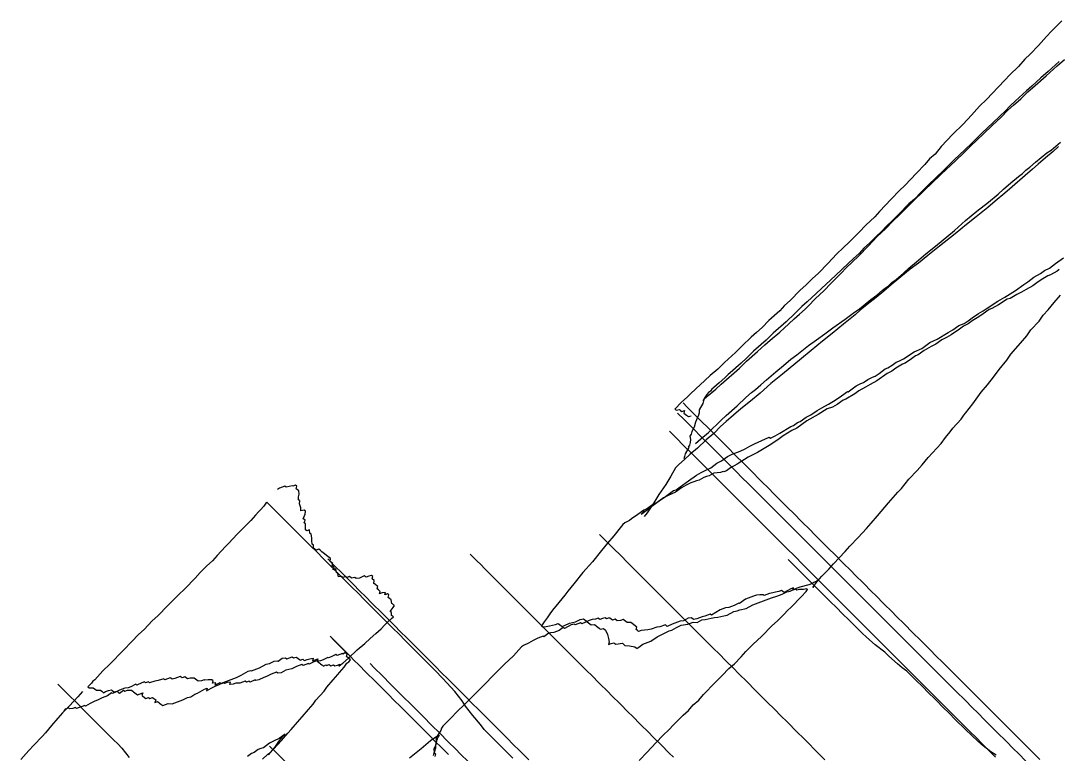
# Model space of a CAD drawing. Extents: x 432 to 1361, y 92 to 1023.
# Drawn here: x 589.9 to 892.2, y 710.7 to 924.5 of the extents above; entities that cross this region are included whole.
import ezdxf

# ---------------------------------------------------------------- set-up
doc = ezdxf.new("R2010")
doc.units = 0

msp = doc.modelspace()

# ---------------------------------------------------------------- linework, layer by layer
at = {"layer": '1', "color": 252}
for points in [[(893.26, 924.537, -548.703), (890.27, 921.527, -548.789), (888.869, 919.947, -549.529), (886.474, 917.366, -550.297), (884.078, 914.784, -551.066), (882.487, 913.352, -550.41), (880.683, 911.199, -551.861), (878.098, 908.766, -551.235), (876.699, 907.187, -551.976), (874.705, 905.18, -552.033), (871.312, 901.596, -552.828), (869.319, 899.588, -552.886), (866.922, 897.008, -553.655), (864.525, 894.425, -554.422), (861.536, 891.416, -554.51), (858.143, 887.832, -555.304), (856.338, 885.676, -556.754), (854.75, 884.247, -556.1), (853.349, 882.668, -556.839), (850.952, 880.086, -557.608), (847.558, 876.501, -558.402), (845.971, 875.07, -557.75), (843.574, 872.489, -558.518), (840.18, 868.904, -559.314), (838.78, 867.326, -560.054), (836.196, 864.892, -559.429), (834.203, 862.884, -559.486), (831.213, 859.876, -559.571), (829.623, 858.443, -558.916), (827.631, 856.436, -558.973), (825.235, 853.856, -559.741), (822.246, 850.846, -559.827), (820.657, 849.415, -559.172), (818.663, 847.409, -559.229), (817.075, 845.977, -558.575), (814.086, 842.968, -558.659), (812.497, 841.537, -558.005), (811.096, 839.959, -558.745), (807.92, 837.097, -557.437), (805.926, 835.091, -557.494), (804.337, 833.66, -556.84), (802.75, 832.229, -556.185), (800.164, 829.795, -555.559), (798.17, 827.788, -555.617), (794.993, 824.927, -554.308), (793.001, 822.921, -554.365), (790.82, 821.061, -553.029), (789.229, 819.63, -552.374), (786.644, 817.196, -551.748), (785.055, 815.765, -551.093), (784.059, 814.761, -551.121), (782.47, 813.329, -550.467), (780.477, 811.325, -550.524), (780.477, 811.325, -550.524), (780.477, 811.325, -550.524), (780.477, 811.325, -550.524), (780.477, 811.325, -550.524), (780.666, 811.175, -551.918), (780.855, 811.03, -553.312), (781.824, 811.16, -556.783), (782.2, 810.865, -559.57), (782.576, 810.571, -562.358), (783.358, 810.851, -564.435), (783.142, 810.128, -566.539), (783.518, 809.833, -569.329), (783.895, 809.537, -572.114), (784.46, 809.094, -576.295), (785.242, 809.375, -578.373), (785.242, 809.375, -578.373), (785.242, 809.375, -578.373), (785.242, 809.375, -578.373)], [(788.662, 813.829, -574.078), (788.662, 813.829, -574.078), (788.662, 813.829, -574.078), (788.662, 813.829, -574.078), (788.662, 813.829, -574.078), (790.251, 815.262, -574.732), (792.433, 817.12, -576.068), (794.021, 818.551, -576.722), (799.38, 823.273, -579.368), (801.373, 825.279, -579.312), (804.551, 828.141, -580.619), (806.732, 829.999, -581.956), (808.321, 831.431, -582.611), (811.095, 833.715, -584.63), (813.679, 836.151, -585.257), (815.268, 837.582, -585.911), (816.858, 839.013, -586.565), (818.446, 840.444, -587.221), (819.442, 841.446, -587.191), (821.437, 843.453, -587.133), (824.02, 845.887, -587.759), (826.012, 847.893, -587.702), (829.003, 850.904, -587.618), (830.403, 852.481, -586.877), (833.985, 855.918, -587.476), (836.973, 858.929, -587.39), (839.37, 861.51, -586.621), (841.956, 863.945, -587.248), (843.949, 865.951, -587.19), (845.942, 867.957, -587.134), (849.522, 871.394, -587.731), (853.508, 875.409, -587.617), (855.097, 876.839, -588.271), (858.086, 879.848, -588.186), (862.261, 883.712, -589.465), (864.846, 886.147, -590.091), (866.838, 888.153, -590.035), (868.428, 889.586, -590.69), (870.421, 891.591, -590.631), (873.004, 894.024, -591.257), (875.591, 896.459, -591.883), (877.584, 898.465, -591.827), (879.173, 899.896, -592.483), (881.354, 901.757, -593.819), (883.346, 903.761, -593.761), (885.527, 905.62, -595.098), (888.705, 908.483, -596.406), (891.882, 911.344, -597.714), (894.065, 913.204, -599.053)], [(892.502, 912.643, -594.9), (889.325, 909.78, -593.591), (887.144, 907.922, -592.255), (884.557, 905.488, -591.627), (882.97, 904.057, -590.975), (879.792, 901.195, -589.666), (878.203, 899.764, -589.011), (876.802, 898.185, -589.752), (875.214, 896.755, -589.096), (873.22, 894.748, -589.152), (871.632, 893.316, -588.499), (870.044, 891.886, -587.845), (867.054, 888.877, -587.93), (865.06, 886.87, -587.987), (861.883, 884.008, -586.678), (858.895, 881, -586.764), (854.316, 876.558, -586.195), (852.323, 874.552, -586.25), (850.33, 872.547, -586.308), (848.742, 871.115, -585.655), (845.753, 868.105, -585.739), (843.76, 866.098, -585.797), (842.172, 864.668, -585.143), (840.769, 863.089, -585.881), (839.18, 861.657, -585.228), (837.19, 859.652, -585.285), (835.601, 858.221, -584.632), (834.2, 856.642, -585.37), (832.61, 855.212, -584.716), (831.022, 853.781, -584.061), (827.441, 850.343, -583.464), (825.852, 848.912, -582.81), (823.266, 846.477, -582.185), (821.678, 845.047, -581.53), (819.093, 842.613, -580.905), (817.505, 841.182, -580.25), (815.511, 839.175, -580.307), (812.926, 836.742, -579.681), (809.155, 833.452, -577.69), (807.163, 831.445, -577.747), (803.393, 828.155, -575.756), (801.4, 826.149, -575.813), (799.81, 824.717, -575.157), (796.635, 821.856, -573.851), (796.042, 821.429, -573.167), (795.045, 820.426, -573.195), (793.457, 818.994, -572.542), (791.868, 817.562, -571.887), (791.274, 817.134, -571.204), (791.274, 817.134, -571.204), (790.872, 816.562, -571.917), (790.872, 816.562, -571.917), (790.872, 816.562, -571.917), (790.278, 816.131, -571.232), (789.874, 815.557, -571.943), (789.874, 815.557, -571.943), (789.066, 814.405, -573.367), (788.85, 813.683, -575.471), (788.634, 812.959, -577.576), (787.61, 811.084, -581.102), (787.584, 810.215, -584.603), (787.368, 809.493, -586.707), (786.535, 807.472, -591.63), (786.102, 806.026, -595.838), (785.482, 804.726, -598.654), (785.267, 804.004, -600.759), (784.863, 803.428, -601.471), (785.026, 802.411, -606.363), (784.997, 801.54, -609.862), (784.783, 800.818, -611.967), (784.379, 800.242, -612.678), (784.379, 800.242, -612.678), (784.379, 800.242, -612.678), (784.565, 800.094, -614.071), (783.542, 798.22, -617.598), (783.328, 797.497, -619.703), (783.111, 796.774, -621.809)], [(786.532, 801.23, -617.513), (788.12, 802.66, -618.169), (790.301, 804.519, -619.503), (793.883, 807.957, -620.101), (795.473, 809.388, -620.755), (798.651, 812.251, -622.064), (801.235, 814.684, -622.691), (802.824, 816.116, -623.344), (804.008, 816.97, -624.709), (805.597, 818.401, -625.364), (807.186, 819.832, -626.018), (809.961, 822.12, -628.04), (812.142, 823.977, -629.376), (814.323, 825.836, -630.713), (816.098, 827.119, -632.759), (819.465, 829.833, -635.463), (821.835, 831.544, -638.194), (824.204, 833.256, -640.923), (826.574, 834.968, -643.655), (830.13, 837.535, -647.751), (832.499, 839.246, -650.483), (834.275, 840.528, -652.529), (837.64, 843.242, -655.232), (839.418, 844.526, -657.281), (841.008, 845.958, -657.934), (842.192, 846.814, -659.299), (842.786, 847.241, -659.983), (843.783, 848.244, -659.955), (844.966, 849.099, -661.32), (847.146, 850.958, -662.656), (848.735, 852.388, -663.31), (850.919, 854.249, -664.648), (853.691, 856.535, -666.666), (856.465, 858.821, -668.686), (862.013, 863.394, -672.726), (865.188, 866.255, -674.034), (868.555, 868.97, -676.735), (871.921, 871.685, -679.439), (874.694, 873.971, -681.458), (876.285, 875.403, -682.113), (878.464, 877.261, -683.448), (880.647, 879.119, -684.786), (881.833, 879.976, -686.153), (882.827, 880.979, -686.124), (884.012, 881.834, -687.488), (885.602, 883.265, -688.143), (888.967, 885.98, -690.845), (890.151, 886.835, -692.21), (892.925, 889.121, -694.229)], [(892.305, 887.824, -697.045), (890.717, 886.393, -696.392), (888.535, 884.533, -695.053), (886.356, 882.675, -693.719), (884.766, 881.244, -693.063), (882.584, 879.385, -691.727), (878.814, 876.096, -689.735), (876.633, 874.236, -688.4), (873.858, 871.949, -686.38), (871.678, 870.09, -685.041), (868.313, 867.378, -682.339), (865.539, 865.09, -680.321), (862.173, 862.376, -677.618), (857.622, 858.806, -673.552), (854.256, 856.092, -670.849), (851.483, 853.806, -668.829), (849.113, 852.095, -666.099), (845.747, 849.38, -663.396), (843.566, 847.522, -662.059), (841.385, 845.662, -660.721), (839.203, 843.803, -659.386), (837.425, 842.52, -657.336), (834.653, 840.234, -655.318), (833.064, 838.803, -654.663), (829.698, 836.088, -651.961), (826.332, 833.373, -649.258), (823.56, 831.087, -647.239), (820.191, 828.373, -644.537), (817.418, 826.086, -642.518), (811.87, 821.514, -638.478), (808.505, 818.798, -635.776), (805.327, 815.937, -634.467), (802.556, 813.651, -632.447), (799.782, 811.364, -630.428), (797.599, 809.505, -629.09), (795.419, 807.646, -627.753), (793.829, 806.215, -627.099), (791.835, 804.209, -627.157), (789.656, 802.352, -625.82), (787.069, 799.916, -625.192), (784.889, 798.058, -623.858), (783.3, 796.627, -623.202), (781.71, 795.194, -622.547), (780.714, 794.191, -622.576), (780.714, 794.191, -622.576), (780.714, 794.191, -622.576), (780.714, 794.191, -622.576), (780.714, 794.191, -622.576), (780.714, 794.191, -622.576), (779.287, 791.743, -626.815), (777.86, 789.294, -631.053), (775.839, 786.416, -634.609), (774.411, 783.966, -638.847), (774.411, 783.966, -638.847), (773.604, 782.818, -640.27), (772.392, 781.091, -642.402), (771.583, 779.941, -643.825), (771.583, 779.941, -643.825)], [(771.638, 781.68, -636.828), (770.641, 780.677, -636.856), (770.641, 780.677, -636.856), (770.641, 780.677, -636.856), (772.419, 781.961, -638.904), (774.196, 783.246, -640.953), (775.973, 784.529, -643), (777.751, 785.811, -645.047), (780.121, 787.522, -647.778), (780.901, 787.803, -649.857), (782.086, 788.66, -651.222), (784.457, 790.37, -653.952), (786.826, 792.081, -656.682), (788.198, 792.789, -659.443), (789.57, 793.497, -662.201), (790.946, 794.205, -664.96), (792.722, 795.489, -667.008), (794.094, 796.196, -669.767), (795.871, 797.479, -671.814), (797.246, 798.188, -674.575), (799.589, 799.029, -680.805), (800.961, 799.737, -683.564), (802.335, 800.444, -686.321), (803.708, 801.152, -689.082), (805.861, 802.14, -693.917), (808.017, 803.128, -698.753), (808.393, 802.835, -701.54), (809.766, 803.542, -704.3), (811.138, 804.249, -707.059), (814.288, 806.241, -711.865), (815.069, 806.52, -713.941), (816.255, 807.377, -715.308), (817.036, 807.656, -717.385), (818.813, 808.941, -719.432), (820.185, 809.647, -722.192), (821.963, 810.931, -724.24), (823.336, 811.638, -726.998), (825.302, 812.776, -730.441), (827.269, 813.912, -733.883), (829.046, 815.195, -735.931), (830.822, 816.478, -737.978), (831.01, 816.329, -739.373), (833.379, 818.04, -742.104), (834.753, 818.747, -744.863), (835.534, 819.028, -746.941), (836.719, 819.884, -748.304), (838.092, 820.593, -751.063), (838.872, 820.873, -753.14), (840.056, 821.727, -754.505), (841.835, 823.011, -756.554), (842.616, 823.293, -758.63), (842.616, 823.293, -758.63), (843.8, 824.148, -759.996), (844.986, 825.003, -761.361), (845.766, 825.283, -763.437), (847.14, 825.992, -766.197), (850.29, 827.982, -771.003), (852.443, 828.971, -775.84), (854.813, 830.683, -778.571), (856.967, 831.671, -783.407), (860.118, 833.662, -788.213), (861.49, 834.371, -790.973), (863.267, 835.653, -793.02), (864.049, 835.934, -795.098), (864.829, 836.211, -797.173), (864.829, 836.211, -797.173), (866.015, 837.07, -798.539), (867.199, 837.925, -799.906), (868.976, 839.208, -801.953), (870.349, 839.915, -804.711), (871.534, 840.772, -806.077), (874.684, 842.762, -810.885), (876.651, 843.898, -814.327), (879.801, 845.889, -819.134), (882.17, 847.601, -821.864), (883.355, 848.456, -823.23), (885.131, 849.74, -825.278), (887.097, 850.875, -828.72), (888.282, 851.73, -830.085), (889.656, 852.44, -832.845), (891.432, 853.723, -834.892), (893.802, 855.434, -837.623)], [(892.535, 851.966, -846.754), (891.943, 851.538, -846.072), (889.977, 850.403, -842.63), (889.197, 850.123, -840.553), (887.231, 848.986, -837.111), (886.046, 848.131, -835.745), (884.863, 847.275, -834.38), (882.896, 846.14, -830.94), (881.523, 845.432, -828.18), (880.151, 844.725, -825.421), (878.185, 843.589, -821.979), (877.404, 843.308, -819.902), (874.845, 841.744, -815.777), (872.881, 840.608, -812.335), (872.101, 840.329, -810.258), (870.323, 839.047, -808.211), (869.138, 838.191, -806.846), (867.172, 837.055, -803.404), (865.986, 836.198, -802.038), (864.612, 835.49, -799.279), (863.43, 834.635, -797.913), (861.06, 832.925, -795.183), (859.688, 832.217, -792.424), (858.311, 831.508, -789.664), (856.536, 830.225, -787.615), (855.163, 829.516, -784.857), (853.197, 828.381, -781.415), (851.42, 827.098, -779.368), (850.638, 826.817, -777.291), (849.454, 825.962, -775.925), (847.676, 824.678, -773.877), (846.895, 824.397, -771.799), (844.932, 823.263, -768.359), (843.746, 822.407, -766.993), (842.372, 821.698, -764.234), (839.41, 819.559, -760.82), (837.445, 818.425, -757.378), (836.072, 817.716, -754.62), (834.106, 816.579, -751.178), (832.921, 815.725, -749.813), (830.362, 814.161, -745.687), (829.582, 813.88, -743.611), (827.806, 812.597, -741.563), (826.431, 811.888, -738.803), (824.871, 811.329, -734.651), (822.312, 809.766, -730.526), (818.975, 807.921, -724.326), (816.013, 805.784, -720.912), (814.639, 805.075, -718.151), (812.081, 803.512, -714.029), (810.898, 802.657, -712.663), (808.525, 800.943, -709.93), (806.56, 799.808, -706.489), (804.595, 798.673, -703.048), (803.222, 797.965, -700.289), (801.849, 797.257, -697.53), (798.698, 795.266, -692.722), (796.733, 794.13, -689.281), (795.548, 793.275, -687.915), (794.766, 792.994, -685.839), (794.579, 793.143, -684.446), (793.797, 792.861, -682.368), (792.828, 792.73, -678.896), (791.86, 792.596, -675.427), (790.487, 791.889, -672.67), (789.705, 791.607, -670.592), (788.924, 791.328, -668.517), (787.552, 790.621, -665.758), (786.771, 790.339, -663.68), (785.99, 790.059, -661.603), (785.209, 789.78, -659.527), (783.835, 789.073, -656.767), (782.464, 788.363, -654.009), (780.685, 787.08, -651.96), (778.531, 786.091, -647.125), (777.159, 785.384, -644.366), (775.382, 784.101, -642.318), (774.009, 783.392, -639.559), (772.232, 782.11, -637.51), (771.449, 781.83, -635.433), (769.672, 780.545, -633.386), (767.896, 779.262, -631.339), (767.303, 778.835, -630.655), (765.928, 778.124, -627.895), (765.337, 777.698, -627.212), (765.337, 777.698, -627.212), (765.337, 777.698, -627.212), (765.337, 777.698, -627.212), (764.932, 777.122, -627.923), (762.725, 774.394, -630.087), (760.92, 772.24, -631.536), (759.116, 770.087, -632.986), (756.504, 766.781, -635.859), (753.703, 763.623, -637.34), (751.091, 760.318, -640.213), (749.287, 758.166, -641.664), (748.478, 757.014, -643.087), (746.674, 754.861, -644.536), (744.869, 752.706, -645.987), (744.06, 751.556, -647.409), (743.253, 750.405, -648.83), (743.253, 750.405, -648.83), (743.253, 750.405, -648.83), (743.253, 750.405, -648.83), (743.253, 750.405, -648.83), (743.253, 750.405, -648.83), (743.253, 750.405, -648.83), (742.444, 749.253, -650.253), (742.444, 749.253, -650.253), (741.637, 748.103, -651.676), (742.012, 747.807, -654.464), (742.982, 747.939, -657.933), (743.952, 748.072, -661.404), (745.703, 748.487, -666.951), (746.483, 748.766, -669.028), (746.859, 748.47, -671.816), (747.237, 748.176, -674.604), (747.613, 747.88, -677.39), (748.393, 748.161, -679.466), (749.768, 748.869, -682.227), (751.518, 749.281, -687.772), (752.89, 749.989, -690.532), (753.86, 750.122, -694.002), (754.237, 749.827, -696.791), (754.613, 749.531, -699.578), (754.99, 749.236, -702.366), (755.366, 748.94, -705.153), (756.122, 748.351, -710.729), (757.09, 748.483, -714.199), (757.466, 748.188, -716.985), (757.656, 748.04, -718.38), (758.032, 747.744, -721.169), (758.407, 747.449, -723.954), (758.785, 747.154, -726.742), (759.755, 747.288, -730.214), (760.319, 746.845, -734.396), (760.857, 745.531, -742.075), (761.206, 744.366, -748.361), (761.366, 743.346, -753.252), (761.153, 742.624, -755.358), (761.934, 742.905, -757.436), (762.714, 743.185, -759.512), (763.28, 742.742, -763.694), (765.218, 743.007, -770.634), (765.971, 742.416, -776.21), (767.318, 742.253, -782.468), (768.852, 741.943, -790.12), (769.228, 741.647, -792.907), (769.418, 741.501, -794.3), (770.01, 741.929, -794.983), (771.194, 742.785, -796.35), (772.756, 743.345, -800.502), (773.536, 743.624, -802.579), (775.314, 744.907, -804.627), (776.686, 745.616, -807.387), (778.842, 746.605, -812.221), (779.622, 746.884, -814.299), (780.994, 747.592, -817.057), (782.367, 748.3, -819.816), (784.307, 748.565, -826.758), (785.869, 749.126, -830.911), (787.025, 749.111, -835.774), (788.399, 749.818, -838.534), (789.368, 749.951, -842.004), (791.119, 750.365, -847.552), (792.088, 750.497, -851.021), (793.057, 750.63, -854.493), (794.806, 751.043, -860.038), (795.775, 751.174, -863.508), (797.743, 752.311, -866.951), (798.711, 752.444, -870.421), (799.492, 752.724, -872.498), (801.242, 753.137, -878.045), (803.207, 754.272, -881.487), (804.768, 754.832, -885.641), (807.11, 755.672, -891.869), (808.673, 756.234, -896.021), (810.234, 756.795, -900.176), (811.795, 757.355, -904.328), (813.168, 758.062, -907.087), (814.138, 758.194, -910.557), (815.511, 758.903, -913.317), (817.073, 759.464, -917.47), (819.604, 760.157, -925.093), (820.384, 760.437, -927.169), (820.976, 760.864, -927.853), (821.759, 761.146, -929.929), (822.35, 761.572, -930.612), (822.35, 761.572, -930.612)], [(821.138, 759.846, -932.745), (821.138, 759.846, -932.745), (821.138, 759.846, -932.745), (820.735, 759.271, -933.456), (820.735, 759.271, -933.456), (820.735, 759.271, -933.456), (820.735, 759.271, -933.456), (820.735, 759.271, -933.456), (821.945, 760.996, -931.323), (823.348, 762.576, -930.585), (825.34, 764.582, -930.526), (826.74, 766.16, -929.787), (830.133, 769.745, -928.99), (831.533, 771.323, -928.251), (833.93, 773.906, -927.483), (836.326, 776.488, -926.715), (837.728, 778.067, -925.975), (839.532, 780.221, -924.523), (842.738, 783.954, -922.335), (845.537, 787.109, -920.855), (846.534, 788.114, -920.827), (848.743, 790.843, -918.665), (851.139, 793.424, -917.897), (852.54, 795.003, -917.157), (854.344, 797.157, -915.706), (858.142, 801.317, -914.199), (859.352, 803.042, -912.065), (860.753, 804.622, -911.326), (861.561, 805.773, -909.904), (863.959, 808.354, -909.135), (864.765, 809.505, -907.714), (865.171, 810.081, -907.002), (867.379, 812.811, -904.84), (869.803, 816.263, -900.573), (871.607, 818.417, -899.122), (873.412, 820.57, -897.672), (875.029, 822.873, -894.827), (877.235, 825.6, -892.664), (878.448, 827.327, -890.532), (881.248, 830.484, -889.054), (883.054, 832.638, -887.603), (884.266, 834.366, -885.47), (886.663, 836.947, -884.701), (887.874, 838.673, -882.568), (889.274, 840.252, -881.828), (891.079, 842.405, -880.378), (892.883, 844.56, -878.926)], [(886.856, 709.142, -532.5), (884.468, 711.532, -533.076), (882.076, 713.921, -533.652), (880.882, 715.116, -533.939), (878.493, 717.507, -534.516), (876.101, 719.897, -535.093), (874.907, 721.091, -535.38), (872.517, 723.481, -535.956), (870.127, 725.871, -536.533), (868.932, 727.066, -536.821), (866.541, 729.455, -537.397), (864.153, 731.847, -537.973), (862.958, 733.04, -538.262), (860.568, 735.431, -538.837), (858.177, 737.819, -539.413), (856.984, 739.016, -539.7), (854.594, 741.406, -540.278), (852.203, 743.795, -540.854), (849.814, 746.186, -541.429), (847.423, 748.577, -542.005), (845.034, 750.966, -542.581), (843.839, 752.162, -542.87), (841.45, 754.55, -543.446), (839.06, 756.941, -544.022), (837.865, 758.134, -544.309), (835.476, 760.526, -544.886), (833.086, 762.915, -545.463), (831.891, 764.111, -545.751), (829.501, 766.501, -546.328), (827.111, 768.892, -546.903), (825.407, 770.592, -547.313), (823.484, 772.518, -547.778), (821.138, 774.866, -548.343), (819.944, 776.058, -548.63), (817.556, 778.446, -549.206), (815.165, 780.836, -549.782), (813.463, 782.54, -550.191), (811.539, 784.464, -550.657), (809.191, 786.811, -551.222), (807.999, 788.003, -551.51), (805.611, 790.392, -552.087), (802.713, 793.289, -552.785), (800.79, 795.214, -553.248), (797.938, 798.065, -553.935), (796.014, 799.989, -554.399), (794.358, 801.647, -554.798), (792.435, 803.571, -555.263), (790.085, 805.918, -555.829), (788.385, 807.617, -556.238), (786.461, 809.542, -556.701), (784.115, 811.89, -557.267), (782.923, 813.082, -557.555)], [(882.91, 708.558, -549.472), (880.519, 710.948, -550.049), (879.324, 712.143, -550.337), (876.935, 714.534, -550.912), (874.547, 716.925, -551.49), (873.351, 718.118, -551.778), (870.96, 720.509, -552.354), (868.571, 722.898, -552.93), (867.377, 724.093, -553.217), (864.986, 726.483, -553.794), (862.597, 728.874, -554.37), (861.402, 730.068, -554.658), (859.011, 732.459, -555.233), (857.816, 733.653, -555.521), (855.427, 736.043, -556.097), (853.037, 738.433, -556.675), (851.842, 739.627, -556.962), (849.452, 742.018, -557.539), (847.062, 744.409, -558.115), (845.868, 745.603, -558.402), (843.479, 747.993, -558.979), (842.283, 749.187, -559.267), (839.893, 751.579, -559.844), (837.503, 753.968, -560.419), (836.309, 755.163, -560.707), (833.92, 757.553, -561.284), (831.529, 759.942, -561.859), (830.334, 761.137, -562.147), (827.944, 763.527, -562.724), (825.554, 765.917, -563.299), (824.36, 767.113, -563.588), (822.658, 768.815, -563.997), (820.733, 770.739, -564.462), (818.385, 773.087, -565.028), (816, 775.474, -565.604), (814.804, 776.669, -565.891), (812.417, 779.058, -566.466), (810.711, 780.76, -566.877), (808.79, 782.685, -567.342), (806.441, 785.034, -567.908), (803.547, 787.927, -568.605), (801.623, 789.851, -569.068), (800.459, 791.013, -569.349), (798.083, 793.391, -569.923), (796.889, 794.584, -570.211), (795.187, 796.288, -570.621), (793.262, 798.211, -571.083), (790.914, 800.559, -571.651), (788.022, 803.453, -572.348), (786.099, 805.378, -572.812), (784.936, 806.541, -573.093), (783.246, 808.229, -573.501), (781.321, 810.154, -573.963)], [(778.898, 804.904, -620.369), (780.822, 802.982, -619.903), (783.169, 800.633, -619.339), (785.557, 798.247, -618.764), (787.944, 795.858, -618.187), (789.141, 794.662, -617.9), (791.53, 792.272, -617.322), (793.919, 789.883, -616.747), (795.115, 788.688, -616.459), (797.505, 786.298, -615.884), (799.895, 783.908, -615.307), (801.089, 782.713, -615.02), (803.478, 780.322, -614.444), (805.868, 777.932, -613.867), (807.063, 776.737, -613.579), (809.453, 774.348, -613.003), (811.842, 771.957, -612.427), (813.038, 770.762, -612.138), (815.428, 768.372, -611.562), (817.817, 765.982, -610.986), (819.013, 764.788, -610.699), (821.402, 762.397, -610.122), (823.792, 760.007, -609.547), (824.988, 758.813, -609.258), (826.183, 757.617, -608.971), (828.571, 755.228, -608.395), (830.961, 752.837, -607.818), (832.156, 751.644, -607.53), (834.546, 749.253, -606.953), (836.934, 746.864, -606.378), (838.131, 745.669, -606.09), (840.522, 743.279, -605.514), (842.91, 740.889, -604.937), (844.105, 739.694, -604.65), (846.496, 737.304, -604.073), (848.885, 734.913, -603.496), (850.08, 733.718, -603.209), (852.471, 731.329, -602.634), (854.86, 728.938, -602.056), (856.054, 727.742, -601.768), (858.444, 725.352, -601.193), (860.833, 722.963, -600.617), (862.028, 721.768, -600.329), (864.418, 719.378, -599.753), (866.808, 716.988, -599.175), (868.003, 715.793, -598.889), (870.393, 713.405, -598.312), (872.783, 711.014, -597.736), (873.977, 709.818, -597.447)], [(661.506, 784.126, -169.842), (661.102, 783.55, -170.553), (661.102, 783.55, -170.553), (660.697, 782.974, -171.263), (660.697, 782.974, -171.263), (660.697, 782.974, -171.263), (660.697, 782.974, -171.263), (660.697, 782.974, -171.263), (660.697, 782.974, -171.263), (660.697, 782.974, -171.263), (660.697, 782.974, -171.263), (660.697, 782.974, -171.263), (660.697, 782.974, -171.263), (660.697, 782.974, -171.263), (660.697, 782.974, -171.263), (660.697, 782.974, -171.263), (660.697, 782.974, -171.263), (660.697, 782.974, -171.263), (660.697, 782.974, -171.263), (660.697, 782.974, -171.263), (660.697, 782.974, -171.263), (660.697, 782.974, -171.263), (660.697, 782.974, -171.263), (660.697, 782.974, -171.263), (660.697, 782.974, -171.263), (660.697, 782.974, -171.263), (660.697, 782.974, -171.263), (660.697, 782.974, -171.263), (660.697, 782.974, -171.263), (660.697, 782.974, -171.263), (659.701, 781.971, -171.293), (659.296, 781.396, -172.003), (658.3, 780.392, -172.032), (656.9, 778.814, -172.771), (654.908, 776.808, -172.828), (652.914, 774.8, -172.884), (650.517, 772.219, -173.653), (649.521, 771.217, -173.681), (647.125, 768.636, -174.45), (645.723, 767.056, -175.189), (644.135, 765.626, -174.535), (642.142, 763.619, -174.591), (640.742, 762.039, -175.332), (637.752, 759.031, -175.416), (635.76, 757.024, -175.474), (632.77, 754.015, -175.559), (629.78, 751.005, -175.645), (628.193, 749.576, -174.99), (625.795, 746.993, -175.758), (624.206, 745.561, -175.104), (622.214, 743.555, -175.161), (619.818, 740.974, -175.929), (615.833, 736.961, -176.043), (613.838, 734.953, -176.099), (611.442, 732.373, -176.867), (610.849, 731.945, -176.184), (610.445, 731.369, -176.896), (609.449, 730.366, -176.925), (609.449, 730.366, -176.925), (609.449, 730.366, -176.925), (609.449, 730.366, -176.925), (609.825, 730.07, -179.712), (610.983, 730.057, -184.576), (611.925, 729.317, -191.545), (613.083, 729.302, -196.409), (613.46, 729.008, -199.198), (614.024, 728.566, -203.378), (614.618, 728.992, -204.06), (615.399, 729.272, -206.139), (616.368, 729.405, -209.607), (616.557, 729.258, -211.003), (616.933, 728.963, -213.789), (617.121, 728.814, -215.183), (617.902, 729.096, -217.259), (618.091, 728.947, -218.653), (618.279, 728.8, -220.047), (618.655, 728.505, -222.834), (619.839, 729.36, -224.2), (620.217, 729.065, -226.988), (620.997, 729.345, -229.065), (622.154, 729.331, -233.929), (622.532, 729.035, -236.714), (622.721, 728.887, -238.111), (623.097, 728.592, -240.898), (623.475, 728.297, -243.685), (623.851, 728.001, -246.473), (624.631, 728.282, -248.549), (625.412, 728.562, -250.625), (625.196, 727.839, -252.731), (625.385, 727.693, -254.124), (625.952, 727.249, -258.306), (626.327, 726.953, -261.094), (627.11, 727.232, -263.171), (627.485, 726.938, -265.958), (628.266, 727.219, -268.034), (628.642, 726.924, -270.822), (629.209, 726.48, -275.004), (628.993, 725.758, -277.11), (629.773, 726.037, -279.185), (630.149, 725.743, -281.972), (630.339, 725.596, -283.366), (630.715, 725.3, -286.154), (631.28, 724.857, -290.336), (632.061, 725.137, -292.411), (632.842, 725.417, -294.487), (633.999, 725.404, -299.352), (634.78, 725.683, -301.429), (635.561, 725.963, -303.504), (636.341, 726.244, -305.581), (637.123, 726.524, -307.658), (638.496, 727.233, -310.417), (639.465, 727.364, -313.887), (640.651, 728.219, -315.252), (641.431, 728.501, -317.329), (643.396, 729.635, -320.771), (644.176, 729.915, -322.848), (643.962, 729.193, -324.953), (645.335, 729.9, -327.712), (646.708, 730.609, -330.471), (647.49, 730.889, -332.548), (648.862, 731.597, -335.307), (650.423, 732.156, -339.461), (651.205, 732.438, -341.536), (651.986, 732.717, -343.613), (652.766, 732.997, -345.689), (654.14, 733.706, -348.448), (656.104, 734.842, -351.89), (656.885, 735.122, -353.967), (657.074, 734.975, -355.361), (658.635, 735.534, -359.514), (659.416, 735.815, -361.59), (661.382, 736.951, -365.034), (662.352, 737.083, -368.504), (663.724, 737.79, -371.263), (664.693, 737.924, -374.732), (664.881, 737.775, -376.127), (666.066, 738.631, -377.491), (667.036, 738.764, -380.961), (667.413, 738.47, -383.749), (668.193, 738.75, -385.826), (668.974, 739.029, -387.903), (669.351, 738.733, -390.69), (670.132, 739.015, -392.766), (670.32, 738.867, -394.161), (670.697, 738.572, -396.948), (671.073, 738.276, -399.736), (671.262, 738.129, -401.131), (672.042, 738.409, -403.206), (672.419, 738.114, -405.993), (672.607, 737.966, -407.387), (673.389, 738.247, -409.464), (674.17, 738.527, -411.54), (675.137, 738.658, -415.011), (674.924, 737.937, -417.117), (675.704, 738.216, -419.194), (676.485, 738.497, -421.27), (676.269, 737.774, -423.374), (676.646, 737.478, -426.162), (677.022, 737.184, -428.948), (677.211, 737.036, -430.343), (677.588, 736.74, -433.131), (677.777, 736.594, -434.525), (677.965, 736.445, -435.919), (678.153, 736.297, -437.312), (678.746, 736.726, -437.994), (678.934, 736.578, -439.389), (679.715, 736.857, -441.467), (680.279, 736.415, -445.646), (681.06, 736.695, -447.723), (681.439, 736.4, -450.511), (682.219, 736.68, -452.588), (682.219, 736.68, -452.588), (682.219, 736.68, -452.588), (683, 736.961, -454.665), (683, 736.961, -454.665), (682.595, 736.385, -455.376), (683.188, 736.814, -456.058), (683.188, 736.814, -456.058), (683.188, 736.814, -456.058), (683.188, 736.814, -456.058), (683.188, 736.814, -456.058), (683.188, 736.814, -456.058), (683.188, 736.814, -456.058), (683.78, 737.241, -456.74), (685.369, 738.672, -457.395), (687.953, 741.106, -458.021), (690.136, 742.964, -459.358), (691.724, 744.395, -460.012), (693.312, 745.827, -460.667), (694.902, 747.259, -461.319), (695.898, 748.261, -461.292), (696.895, 749.264, -461.263), (696.895, 749.264, -461.263), (697.891, 750.267, -461.235), (698.483, 750.694, -461.917), (698.483, 750.694, -461.917), (698.483, 750.694, -461.917), (698.483, 750.694, -461.917), (698.483, 750.694, -461.917), (698.483, 750.694, -461.917), (698.483, 750.694, -461.917), (697.919, 751.138, -457.736), (697.944, 752.007, -454.236), (697.568, 752.304, -451.448), (698.377, 753.455, -450.027), (698.781, 754.03, -449.315), (698.592, 754.178, -447.922), (698.216, 754.472, -445.134), (698.026, 754.62, -443.741), (697.867, 755.639, -438.848), (697.301, 756.081, -434.667), (696.924, 756.376, -431.879), (697.139, 757.099, -429.776), (696.762, 757.395, -426.986), (695.982, 757.113, -424.91), (696.198, 757.839, -422.806), (695.228, 757.705, -419.335), (694.448, 757.424, -417.258), (694.663, 758.148, -415.153), (694.287, 758.443, -412.367), (694.099, 758.591, -410.973), (693.722, 758.886, -408.183), (693.938, 759.609, -406.078), (693.56, 759.903, -403.292), (693.372, 760.05, -401.898), (692.994, 760.346, -399.11), (692.807, 760.495, -397.716), (692.833, 761.365, -394.217), (692.268, 761.808, -390.036), (692.483, 762.531, -387.931), (692.107, 762.826, -385.143), (691.325, 762.546, -383.066), (690.545, 762.266, -380.99), (689.98, 762.709, -376.808), (688.607, 762.001, -374.049), (687.638, 761.867, -370.58), (687.261, 762.163, -367.792), (686.292, 762.029, -364.322), (685.727, 762.473, -360.139), (684.945, 762.191, -358.064), (684.569, 762.487, -355.276), (683.789, 762.208, -353.199), (683.413, 762.503, -350.411), (682.443, 762.37, -346.942), (682.281, 763.389, -342.049), (681.904, 763.683, -339.261), (681.742, 764.702, -334.368), (680.962, 764.421, -332.293), (681.178, 765.144, -330.187), (680.99, 765.292, -328.794), (680.614, 765.587, -326.005), (680.828, 766.31, -323.9), (680.075, 766.9, -318.325), (680.103, 767.773, -314.826), (679.726, 768.067, -312.039), (679.348, 768.363, -309.251), (678.972, 768.656, -306.463), (678.407, 769.1, -302.282), (678.03, 769.395, -299.495), (677.653, 769.69, -296.706), (677.088, 770.133, -292.525), (676.711, 770.429, -289.738), (675.93, 770.148, -287.661), (675.553, 770.442, -284.874), (675.176, 770.738, -282.087), (675.204, 771.609, -278.586), (674.827, 771.905, -275.798), (674.665, 772.924, -270.906), (674.694, 773.792, -267.409), (674.531, 774.811, -262.514), (674.154, 775.107, -259.728), (673.994, 776.125, -254.835), (673.212, 775.844, -252.759), (672.836, 776.14, -249.971), (672.864, 777.01, -246.472), (672.89, 777.881, -242.974), (672.514, 778.176, -240.186), (672.73, 778.899, -238.082), (672.353, 779.194, -235.294), (672.163, 779.343, -233.899), (672.784, 780.64, -231.084), (672.813, 781.511, -227.585), (672.434, 781.806, -224.798), (671.465, 781.675, -221.327), (671.493, 782.545, -217.828), (671.142, 783.71, -211.542), (671.17, 784.581, -208.043), (670.794, 784.876, -205.256), (670.82, 785.746, -201.757), (671.036, 786.47, -199.652), (670.874, 787.487, -194.759), (670.499, 787.783, -191.971), (670.122, 788.079, -189.184), (670.336, 788.8, -187.079), (669.961, 789.097, -184.291), (669.179, 788.816, -182.215), (668.991, 788.964, -180.821), (667.241, 788.552, -175.274), (666.864, 788.846, -172.487), (666.082, 788.566, -170.411), (665.303, 788.286, -168.335), (664.708, 787.859, -167.65), (664.708, 787.859, -167.65), (664.708, 787.859, -167.65)], [(733.263, 709.546, -158.701), (730.873, 711.936, -159.277), (729.679, 713.132, -159.565), (727.289, 715.522, -160.144), (724.899, 717.911, -160.719), (723.844, 719.307, -160.757), (721.606, 721.914, -161.066), (720.592, 723.365, -161.037), (719.515, 724.727, -161.119), (718.537, 726.232, -161.025), (716.38, 728.954, -161.191), (715.246, 730.234, -161.373), (712.921, 732.716, -161.837), (710.557, 735.145, -162.364), (708.18, 737.552, -162.92), (706.987, 738.749, -163.204), (704.601, 741.143, -163.774), (702.212, 743.535, -164.347), (699.822, 745.927, -164.923), (698.628, 747.122, -165.211), (696.238, 749.512, -165.786), (693.849, 751.902, -166.362), (692.654, 753.097, -166.651), (690.263, 755.487, -167.226), (687.874, 757.877, -167.802), (686.679, 759.073, -168.09), (684.288, 761.462, -168.666), (681.899, 763.852, -169.242), (680.704, 765.046, -169.531), (678.315, 767.436, -170.108), (675.925, 769.827, -170.683), (674.729, 771.021, -170.97), (672.34, 773.411, -171.547), (669.949, 775.8, -172.123), (667.561, 778.191, -172.701), (665.172, 780.582, -173.275), (663.469, 782.285, -173.685), (661.544, 784.209, -174.149)], [(824.243, 709.033, -620.589), (821.346, 711.933, -621.287), (819.422, 713.854, -621.751), (818.259, 715.017, -622.03), (815.882, 717.395, -622.605), (813.493, 719.782, -623.18), (811.105, 722.174, -623.756), (809.909, 723.369, -624.045), (807.012, 726.267, -624.744), (805.088, 728.19, -625.207), (803.924, 729.353, -625.486), (801.548, 731.73, -626.061), (799.159, 734.119, -626.637), (797.458, 735.822, -627.047), (795.534, 737.747, -627.51), (793.185, 740.094, -628.076), (791.994, 741.286, -628.364), (789.605, 743.675, -628.94), (787.901, 745.377, -629.349), (785.978, 747.302, -629.813), (783.631, 749.649, -630.379), (781.243, 752.035, -630.954), (779.542, 753.738, -631.365), (777.618, 755.662, -631.83), (775.269, 758.009, -632.395), (772.377, 760.904, -633.092), (770.453, 762.828, -633.556), (768.104, 765.176, -634.121), (766.912, 766.368, -634.41), (764.524, 768.758, -634.986), (762.82, 770.46, -635.397), (760.899, 772.385, -635.86), (758.549, 774.732, -636.425)], [(720.834, 769.03, -661.008), (722.758, 767.105, -660.545), (723.921, 765.942, -660.264), (725.106, 764.756, -659.978), (727.493, 762.369, -659.403), (729.882, 759.981, -658.828), (731.076, 758.786, -658.539), (733.466, 756.396, -657.963), (735.856, 754.005, -657.387), (737.052, 752.812, -657.1), (739.442, 750.421, -656.523), (741.832, 748.032, -655.948), (743.026, 746.836, -655.659), (745.416, 744.446, -655.083), (747.806, 742.056, -654.507), (749.001, 740.862, -654.218), (751.389, 738.47, -653.642), (753.779, 736.08, -653.066), (754.974, 734.884, -652.778), (756.169, 733.69, -652.489), (758.56, 731.301, -651.914), (760.948, 728.911, -651.338), (762.144, 727.716, -651.05), (764.534, 725.326, -650.474), (766.924, 722.936, -649.898), (768.119, 721.741, -649.609), (770.509, 719.352, -649.034), (772.898, 716.961, -648.457), (774.093, 715.766, -648.169), (776.483, 713.377, -647.593), (778.874, 710.987, -647.017), (780.068, 709.792, -646.729)], [(737.912, 709.059, -445.004), (735.522, 711.449, -445.581), (733.131, 713.839, -446.156), (731.937, 715.035, -446.445), (729.547, 717.425, -447.02), (727.158, 719.814, -447.597), (725.963, 721.01, -447.885), (723.573, 723.399, -448.461), (721.183, 725.789, -449.038), (719.989, 726.984, -449.325), (718.794, 728.18, -449.613), (716.404, 730.569, -450.189), (714.012, 732.96, -450.765), (712.819, 734.155, -451.054), (710.428, 736.544, -451.629), (708.039, 738.935, -452.205), (706.844, 740.129, -452.494), (704.454, 742.52, -453.07), (702.065, 744.91, -453.646), (700.869, 746.104, -453.934), (698.479, 748.495, -454.51), (696.09, 750.884, -455.086), (694.895, 752.08, -455.375), (692.506, 754.47, -455.95), (690.115, 756.86, -456.528), (688.921, 758.055, -456.814), (686.531, 760.445, -457.39), (683.633, 763.344, -458.089), (681.247, 765.729, -458.665), (679.324, 767.653, -459.129)], [(874.139, 710.407, -922.852), (872.635, 711.377, -922.784), (869.912, 713.528, -922.977), (867.382, 715.815, -923.391), (864.933, 718.163, -923.9), (862.518, 720.535, -924.446), (860.117, 722.917, -925.01), (858.92, 724.109, -925.295), (856.528, 726.499, -925.868), (854.137, 728.888, -926.443), (852.942, 730.082, -926.73), (850.552, 732.472, -927.306), (848.16, 734.861, -927.882), (846.758, 735.906, -927.93), (845.43, 737.004, -928.062), (842.895, 739.291, -928.473), (841.663, 740.459, -928.719), (838.89, 742.572, -928.855), (836.341, 744.846, -929.245), (835.104, 746.011, -929.485), (833.882, 747.186, -929.743), (831.463, 749.557, -930.286), (829.061, 751.938, -930.848), (827.865, 753.131, -931.132), (825.47, 755.519, -931.704), (823.08, 757.907, -932.279), (821.885, 759.102, -932.566), (819.494, 761.491, -933.142), (817.103, 763.881, -933.718), (815.909, 765.076, -934.006), (813.519, 767.466, -934.582)], [(770.133, 708.831, -932.803), (772.529, 711.412, -932.035), (773.526, 712.415, -932.005), (776.921, 716, -931.209), (778.913, 718.008, -931.153), (779.909, 719.011, -931.124), (782.898, 722.02, -931.038), (784.487, 723.45, -931.693), (785.886, 725.029, -930.952), (787.476, 726.461, -931.607), (788.876, 728.039, -930.868), (792.27, 731.624, -930.071), (794.264, 733.63, -930.015), (796.255, 735.636, -929.957), (797.844, 737.068, -930.611), (799.836, 739.074, -930.556), (801.238, 740.654, -929.817), (803.23, 742.66, -929.758), (805.815, 745.093, -930.384), (808.805, 748.104, -930.298), (810.393, 749.534, -930.953), (812.386, 751.54, -930.895), (813.383, 752.544, -930.868), (814.378, 753.547, -930.841), (817.368, 756.557, -930.753), (818.768, 758.135, -930.014), (818.768, 758.135, -930.014), (818.768, 758.135, -930.014), (818.768, 758.135, -930.014), (818.768, 758.135, -930.014), (819.173, 758.71, -929.304), (818.984, 758.858, -927.91), (818.013, 758.724, -924.438), (816.858, 758.741, -919.575), (816.075, 758.46, -917.498), (815.7, 758.756, -914.711), (814.919, 758.475, -912.634), (815.133, 759.198, -910.529), (814.354, 758.918, -908.452), (812.388, 757.783, -905.013), (812.011, 758.077, -902.225), (811.634, 758.374, -899.436), (810.853, 758.093, -897.359), (809.885, 757.96, -893.889), (809.103, 757.68, -891.813), (808.135, 757.548, -888.342), (807.353, 757.267, -886.266), (806.572, 756.986, -884.19), (806.386, 757.134, -882.797), (805.227, 757.149, -877.93), (804.258, 757.016, -874.461), (803.476, 756.736, -872.384), (802.696, 756.457, -870.308), (801.915, 756.176, -868.231), (801.135, 755.897, -866.156), (799.357, 754.612, -864.107), (799.169, 754.761, -862.713), (797.797, 754.053, -859.954), (796.233, 753.491, -855.799), (795.265, 753.359, -852.33), (794.486, 753.08, -850.253), (793.704, 752.799, -848.177), (791.145, 751.234, -844.052), (790.768, 751.531, -841.264), (789.208, 750.969, -837.111), (788.426, 750.69, -835.035), (786.864, 750.129, -830.881), (785.896, 749.996, -827.411), (785.33, 750.44, -823.231), (784.36, 750.306, -819.76), (782.988, 749.598, -817.001), (782.021, 749.467, -813.532), (780.457, 748.905, -809.377), (779.676, 748.625, -807.3), (778.302, 747.917, -804.541), (777.738, 748.361, -800.361), (776.177, 747.801, -796.206), (775.208, 747.668, -792.737), (773.645, 747.106, -788.584), (772.677, 746.975, -785.112), (771.708, 746.843, -781.643), (770.737, 746.708, -778.171), (769.958, 746.43, -776.095), (769.58, 746.723, -773.307), (769.204, 747.02, -770.521), (769.419, 747.743, -768.416), (769.042, 748.038, -765.63), (768.477, 748.48, -761.445), (768.101, 748.776, -758.658), (767.723, 749.071, -755.871), (766.566, 749.085, -751.008), (766.189, 749.381, -748.219), (765.812, 749.677, -745.431), (765.436, 749.972, -742.645), (764.654, 749.691, -740.567), (763.685, 749.559, -737.098), (763.121, 750.002, -732.916), (762.339, 749.721, -730.839), (761.963, 750.016, -728.051), (761.585, 750.311, -725.264), (761.397, 750.46, -723.87), (760.617, 750.178, -721.794), (760.239, 750.475, -719.006), (759.46, 750.195, -716.93), (758.678, 749.913, -714.853), (758.302, 750.21, -712.065), (758.112, 750.357, -710.671), (757.332, 750.077, -708.596), (756.364, 749.944, -705.124), (755.581, 749.663, -703.049), (753.429, 748.675, -698.213), (753.051, 748.971, -695.424), (752.271, 748.69, -693.349), (751.49, 748.411, -691.271), (751.302, 748.558, -689.879), (750.332, 748.425, -686.407), (748.366, 747.289, -682.965), (747.991, 747.585, -680.179), (746.806, 746.729, -678.814), (746.024, 746.449, -676.737), (745.244, 746.169, -674.661), (744.274, 746.036, -671.19), (743.494, 745.757, -669.113), (742.308, 744.9, -667.747), (742.12, 745.047, -666.353), (740.558, 744.488, -662.201), (739.185, 743.78, -659.441), (737.811, 743.071, -656.682), (736.439, 742.363, -653.923), (736.439, 742.363, -653.923), (736.439, 742.363, -653.923), (736.439, 742.363, -653.923), (736.439, 742.363, -653.923), (735.848, 741.936, -653.24), (733.45, 739.354, -654.007), (730.866, 736.921, -653.383), (727.876, 733.911, -653.469), (724.886, 730.901, -653.554), (721.897, 727.892, -653.639), (718.908, 724.882, -653.723), (717.319, 723.452, -653.071), (714.922, 720.868, -653.838), (712.928, 718.863, -653.894), (712.928, 718.863, -653.894), (712.928, 718.863, -653.894), (712.928, 718.863, -653.894), (712.525, 718.287, -654.605), (712.31, 717.565, -656.711), (711.503, 716.414, -658.132), (710.881, 715.116, -660.949), (711.071, 714.967, -662.343), (710.855, 714.245, -664.447), (710.829, 713.374, -667.947), (710.207, 712.075, -670.763), (710.585, 711.782, -673.55), (710.369, 711.057, -675.655), (710.746, 710.762, -678.443), (710.53, 710.039, -680.546)], [(685.19, 739.911, -459.702), (683.267, 741.836, -460.166), (680.92, 744.183, -460.731), (680.056, 745.044, -460.94), (681.144, 743.96, -460.677), (683.492, 741.61, -460.112), (685.878, 739.224, -459.537), (687.073, 738.029, -459.248), (688.267, 736.833, -458.96), (690.658, 734.444, -458.383), (693.047, 732.054, -457.809), (694.242, 730.86, -457.521), (696.632, 728.47, -456.944), (699.023, 726.079, -456.368), (700.215, 724.884, -456.079), (702.607, 722.496, -455.505), (704.995, 720.104, -454.928), (706.191, 718.909, -454.639), (708.582, 716.52, -454.063), (710.97, 714.129, -453.487), (712.166, 712.934, -453.199), (714.556, 710.543, -452.623)], [(660.323, 709.24, -475.6), (661.912, 710.671, -476.254), (662.504, 711.098, -476.937), (663.5, 712.102, -476.908), (665.898, 714.684, -476.141), (667.701, 716.838, -474.69), (668.698, 717.84, -474.66), (670.502, 719.994, -473.211), (671.903, 721.573, -472.472), (673.707, 723.726, -471.021), (675.108, 725.305, -470.281), (675.915, 726.457, -468.858), (678.312, 729.038, -468.091), (679.121, 730.188, -466.668), (680.925, 732.343, -465.217), (682.325, 733.92, -464.478), (682.728, 734.496, -463.766), (684.129, 736.075, -463.027), (684.939, 737.226, -461.605), (685.53, 737.654, -462.286), (685.935, 738.229, -461.576), (685.935, 738.229, -461.576), (685.935, 738.229, -461.576), (685.935, 738.229, -461.576), (685.935, 738.229, -461.576), (685.935, 738.229, -461.576), (685.935, 738.229, -461.576), (685.935, 738.229, -461.576), (685.935, 738.229, -461.576), (685.369, 738.672, -457.395), (684.803, 739.115, -453.213), (685.02, 739.838, -451.108), (684.643, 740.134, -448.32), (684.454, 740.281, -446.927), (683.862, 739.852, -446.243), (683.673, 740, -444.85), (682.893, 739.721, -442.773), (682.112, 739.44, -440.698), (681.735, 739.734, -437.91), (680.362, 739.027, -435.15), (679.581, 738.747, -433.074), (679.393, 738.894, -431.679), (678.019, 738.186, -428.92), (677.239, 737.906, -426.844), (676.269, 737.774, -423.374), (676.081, 737.92, -421.981), (675.299, 737.64, -419.903), (673.927, 736.933, -417.144), (673.738, 737.08, -415.751), (672.958, 736.8, -413.673), (672.176, 736.52, -411.597), (671.8, 736.815, -408.81), (671.019, 736.535, -406.732), (670.237, 736.255, -404.656), (668.867, 735.548, -401.898), (667.115, 735.135, -396.351), (665.742, 734.427, -393.591), (664.772, 734.294, -390.121), (664.397, 734.59, -387.334), (663.616, 734.309, -385.258), (662.835, 734.028, -383.181), (661.461, 733.32, -380.421), (660.681, 733.04, -378.344), (659.306, 732.333, -375.585), (658.338, 732.2, -372.115), (658.149, 732.347, -370.722), (656.777, 731.64, -367.962), (656.399, 731.934, -365.175), (655.62, 731.655, -363.098), (655.241, 731.949, -360.31), (654.461, 731.669, -358.235), (653.681, 731.39, -356.159), (652.523, 731.404, -351.292), (651.742, 731.124, -349.216), (650.773, 730.992, -345.746), (650.99, 731.714, -343.641), (650.019, 731.582, -340.171), (649.239, 731.301, -338.094), (649.05, 731.449, -336.701), (648.269, 731.169, -334.624), (647.893, 731.465, -331.836), (646.52, 730.756, -329.078), (646.734, 731.479, -326.972), (645.766, 731.346, -323.501), (645.982, 732.07, -321.396), (645.606, 732.365, -318.609), (644.447, 732.38, -313.746), (643.477, 732.248, -310.275), (643.29, 732.396, -308.881), (642.508, 732.114, -306.806), (641.54, 731.983, -303.336), (641.163, 732.278, -300.548), (640.786, 732.572, -297.759), (640.409, 732.867, -294.971), (639.251, 732.883, -290.107), (638.47, 732.602, -288.03), (638.095, 732.898, -285.245), (637.718, 733.193, -282.456), (636.937, 732.913, -280.38), (636.371, 733.355, -276.198), (635.591, 733.074, -274.122), (634.809, 732.796, -272.046), (634.028, 732.515, -269.968), (633.652, 732.81, -267.18), (633.464, 732.958, -265.787), (632.683, 732.677, -263.71), (631.903, 732.397, -261.634), (631.525, 732.693, -258.845), (629.964, 732.132, -254.693), (628.995, 732, -251.224), (627.431, 731.439, -247.07), (627.056, 731.734, -244.282), (626.274, 731.455, -242.205), (625.899, 731.75, -239.419), (625.117, 731.468, -237.341), (623.744, 730.761, -234.583), (623.369, 731.058, -231.795), (621.995, 730.349, -229.036), (621.213, 730.069, -226.959), (620.244, 729.935, -223.488), (619.463, 729.656, -221.413), (618.681, 729.375, -219.336), (617.309, 728.667, -216.577), (616.529, 728.388, -214.5), (616.341, 728.535, -213.106), (615.154, 727.679, -211.74), (614.375, 727.399, -209.664), (613.595, 727.119, -207.588), (612.221, 726.411, -204.829), (611.441, 726.13, -202.752), (610.067, 725.424, -199.993), (608.694, 724.714, -197.233), (608.505, 724.863, -195.841), (607.725, 724.583, -193.764), (606.944, 724.302, -191.688), (606.162, 724.022, -189.611), (605.786, 724.317, -186.823), (605.006, 724.037, -184.746), (604.036, 723.903, -181.277), (603.847, 724.051, -179.882), (603.66, 724.199, -178.489), (603.067, 723.771, -177.805), (603.067, 723.771, -177.805), (602.878, 723.919, -176.412), (602.878, 723.919, -176.412), (602.474, 723.344, -177.123)], [(720.354, 708.418, -651.066), (717.965, 710.808, -651.644), (716.769, 712.003, -651.93), (714.379, 714.392, -652.507), (711.99, 716.782, -653.082), (709.6, 719.172, -653.66), (707.211, 721.563, -654.237), (704.82, 723.953, -654.812), (703.626, 725.148, -655.1), (701.236, 727.538, -655.678), (698.845, 729.928, -656.253), (697.651, 731.123, -656.54), (695.261, 733.514, -657.117), (692.871, 735.902, -657.692), (691.676, 737.099, -657.981)], [(607.861, 728.935, -176.271), (606.461, 727.357, -177.01), (604.062, 724.775, -177.777), (602.07, 722.769, -177.834), (600.669, 721.191, -178.574), (598.866, 719.035, -180.024), (597.062, 716.881, -181.475), (596.066, 715.878, -181.503), (593.668, 713.298, -182.271), (592.268, 711.718, -183.011), (589.871, 709.136, -183.779)], [(600.707, 731.069, -176.746), (602.63, 729.145, -176.283), (603.793, 727.983, -176.002), (606.171, 725.605, -175.429), (608.559, 723.216, -174.853), (610.949, 720.826, -174.276), (612.144, 719.633, -173.989), (614.534, 717.242, -173.412), (616.922, 714.851, -172.837), (618.118, 713.657, -172.547), (619.312, 712.462, -172.26), (621.469, 709.739, -172.095)], [(662.099, 710.524, -477.648), (663.904, 712.676, -476.197), (665.116, 714.403, -474.064), (665.925, 715.554, -472.642), (666.92, 716.557, -472.613), (666.92, 716.557, -472.613), (666.92, 716.557, -472.613), (666.92, 716.557, -472.613), (666.92, 716.557, -472.613), (666.92, 716.557, -472.613), (666.92, 716.557, -472.613), (666.92, 716.557, -472.613), (666.92, 716.557, -472.613), (666.92, 716.557, -472.613), (666.92, 716.557, -472.613), (666.92, 716.557, -472.613), (666.92, 716.557, -472.613), (666.92, 716.557, -472.613), (666.92, 716.557, -472.613), (665.144, 715.273, -470.565), (663.771, 714.566, -467.806), (662.397, 713.858, -465.046), (660.621, 712.575, -462.999), (659.839, 712.294, -460.923), (659.06, 712.014, -458.846), (657.873, 711.158, -457.481), (657.093, 710.878, -455.403), (655.908, 710.023, -454.038)], [(710.153, 710.335, -677.76), (710.369, 711.057, -675.655), (710.585, 711.782, -673.55), (710.802, 712.503, -671.447), (710.829, 713.374, -667.947), (711.043, 714.097, -665.842), (711.258, 714.819, -663.736), (711.475, 715.543, -661.632), (711.879, 716.12, -660.92), (711.879, 716.12, -660.92), (711.879, 716.12, -660.92), (711.879, 716.12, -660.92), (711.286, 715.691, -660.239), (711.69, 716.265, -659.527), (711.097, 715.838, -658.845), (711.097, 715.838, -658.845), (711.097, 715.838, -658.845), (711.097, 715.838, -658.845), (711.097, 715.838, -658.845), (711.097, 715.838, -658.845), (711.097, 715.838, -658.845), (711.097, 715.838, -658.845), (711.097, 715.838, -658.845), (711.097, 715.838, -658.845), (709.32, 714.554, -656.797), (706.548, 712.268, -654.777), (703.181, 709.554, -652.074)], [(667.188, 708.29, -471.702), (664.338, 711.142, -472.388), (662.414, 713.065, -472.852)]]:
    msp.add_polyline3d(points, dxfattribs=at)

doc.saveas('drawing.dxf')
